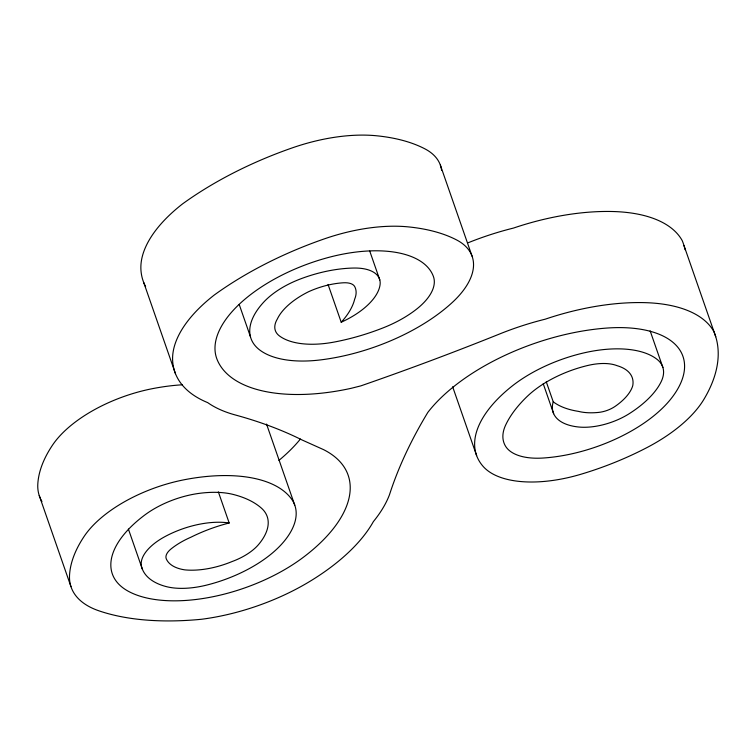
<?xml version="1.0" encoding="UTF-8"?>
<svg xmlns="http://www.w3.org/2000/svg" width="756" height="756" viewBox="0 0 756 756"><rect width="100%" height="100%" fill="white"/><g stroke="black" fill="none" stroke-linecap="round" stroke-linejoin="round"><path stroke-width="1.13" d="M684.019 245.643L715.743 336.751M650.141 330.854L662.908 367.52M546.267 381.789L553.231 401.795A62.153 30.42 -19.2 0 0 578.548 426.998A46.551 22.784 -19.2 0 0 629.417 413.57A87.649 42.894 -19.2 0 0 660.99 382.054A62.162 30.42 -19.2 0 0 657.125 359.402A90.9 44.491 -19.2 0 0 583.131 353.071A99.149 48.526 -19.2 0 0 511.217 386.788A134.095 65.621 -19.2 0 0 483.226 466.509A100.992 49.423 -19.2 0 0 580.91 474.258A187.705 91.863 -19.2 0 0 646.352 447.892A121.404 59.412 -19.2 0 0 704.025 399.14A232.716 113.891 -19.2 0 0 713.985 331.799A144.689 70.809 -19.2 0 0 645.492 302.665A167.435 81.941 -19.2 0 0 545.246 319.174A168.805 82.612 -19.2 0 0 500.028 333.812A1495.226 731.742 -19.2 0 1 360.82 385.881L351.181 388.31A153.534 75.137 -19.2 0 1 217.048 359.365A120.667 59.053 -19.2 0 1 328.671 257.399A109.204 53.44 -19.2 0 1 433.386 276.431A62.824 30.741 -19.2 0 1 416.301 309.365A76.469 37.422 -19.2 0 1 383.056 327.896A136.316 66.708 -19.2 0 1 334.398 342.024A75.77 37.082 -19.2 0 1 279.446 335.938A41.599 20.355 -19.2 0 1 277.348 318.994A58.77 28.766 -19.2 0 1 308.561 291.731A51.862 25.383 -19.2 0 1 343.536 282.782A18.957 9.28 -19.2 0 1 354.753 286.675A51.228 25.071 -19.2 0 1 354.677 299.13A95.766 46.863 -19.2 0 1 341.211 322.236L328.057 284.454M543.233 383.746L553.675 413.749M440.351 165.091L472.075 256.199M452.655 386.779L476.649 455.67M369.741 251.058L379.795 279.947M239.227 304.517L250.453 336.741M266.537 424.088L294.783 505.206M218.352 491.882L229.181 522.991A95.766 46.863 -19.2 0 0 190.843 537.251A51.228 25.071 -19.2 0 0 171.073 548.932A18.957 9.28 -19.2 0 0 166.282 558.835A51.862 25.383 -19.2 0 0 184.842 569.873A58.77 28.766 -19.2 0 0 231.988 561.576A41.599 20.355 -19.2 0 0 258.618 544.462A75.77 37.082 -19.2 0 0 261.434 508.164A136.316 66.708 -19.2 0 0 232.971 494.386A76.469 37.422 -19.2 0 0 199.414 493.337A62.824 30.741 -19.2 0 0 145.029 514.827A109.204 53.44 -19.2 0 0 127.849 591.003A120.667 59.053 -19.2 0 0 303.562 557.115A153.534 75.137 -19.2 0 0 323.615 449.659L302.154 440.02A617.236 302.06 -19.2 0 0 235.173 414.931A168.805 82.612 -19.2 0 1 207.683 402.617A167.435 81.941 -19.2 0 1 172.642 360.706A144.689 70.809 -19.2 0 1 214.354 294.953A232.716 113.891 -19.2 0 1 324.532 238.811A121.404 59.412 -19.2 0 1 408.438 226.894A187.705 91.863 -19.2 0 1 456.624 239.954A100.992 49.423 -19.2 0 1 452.06 302.683A134.095 65.621 -19.2 0 1 320.298 359.932A99.149 48.526 -19.2 0 1 259.639 349.924A90.9 44.491 -19.2 0 1 263.844 301.994A62.162 30.42 -19.2 0 1 300.312 279.002A87.649 42.894 -19.2 0 1 354.091 268.04A46.551 22.784 -19.2 0 1 380.07 284.681A62.153 30.42 -19.2 0 1 341.211 322.236M143.744 282.564L175.468 373.681M128.397 529.058L142.326 569.06M39.236 495.53L70.96 586.637M468.295 242.704A168.805 82.612 -19.2 0 1 513.522 228.057A167.435 81.941 -19.2 0 1 613.768 211.548A144.689 70.809 -19.2 0 1 682.252 240.691A232.716 113.891 -19.2 0 1 685.087 249.716M41.967 501.502A121.404 59.412 -19.2 0 1 40.626 499.007M40.238 498.157A121.404 59.412 -19.2 0 1 37.8 484.218A187.705 91.863 -19.2 0 1 52.523 445.123A100.992 49.423 -19.2 0 1 152.636 388.622A134.095 65.621 -19.2 0 1 182.272 384.795M300.397 439.047A153.534 75.137 -19.2 0 1 278.917 460.404M145.606 286.581A167.435 81.941 -19.2 0 1 140.918 269.59A144.689 70.809 -19.2 0 1 182.631 203.836A232.716 113.891 -19.2 0 1 292.808 147.694A121.404 59.412 -19.2 0 1 376.715 135.787A187.705 91.863 -19.2 0 1 424.891 148.847A100.992 49.423 -19.2 0 1 441.589 170.232M553.231 401.795A95.766 46.863 -19.2 0 0 578.387 411.358A51.228 25.071 -19.2 0 0 598.544 412.417A18.957 9.28 -19.2 0 0 615.167 406.35A51.862 25.383 -19.2 0 0 632.744 385.702A58.77 28.766 -19.2 0 0 617.123 365.696A41.599 20.355 -19.2 0 0 587.677 365.498A75.77 37.082 -19.2 0 0 527.348 396.286A136.316 66.708 -19.2 0 0 505.613 425.155A76.469 37.422 -19.2 0 0 505.197 445.605A62.824 30.741 -19.2 0 0 542.997 458.032A109.204 53.44 -19.2 0 0 670.043 399.971A120.667 59.053 -19.2 0 0 606.898 328.057A153.534 75.137 -19.2 0 0 427.839 412.389A820.128 401.36 -19.2 0 0 389.482 494.736A168.805 82.612 -19.2 0 1 373.37 521.612A167.435 81.941 -19.2 0 1 311.217 580.561A144.689 70.809 -19.2 0 1 201.682 619.249A232.716 113.891 -19.2 0 1 98.875 610.801A121.404 59.412 -19.2 0 1 69.533 575.335A187.705 91.863 -19.2 0 1 84.256 536.231A100.992 49.423 -19.2 0 1 184.36 479.729A134.095 65.621 -19.2 0 1 291.608 499.149A99.149 48.526 -19.2 0 1 283.283 542.307A90.9 44.491 -19.2 0 1 206.69 585.087A62.162 30.42 -19.2 0 1 165.668 586.448A87.649 42.894 -19.2 0 1 141.589 566.839A46.551 22.784 -19.2 0 1 164.751 536.722A62.153 30.42 -19.2 0 1 229.181 522.991"/></g></svg>
